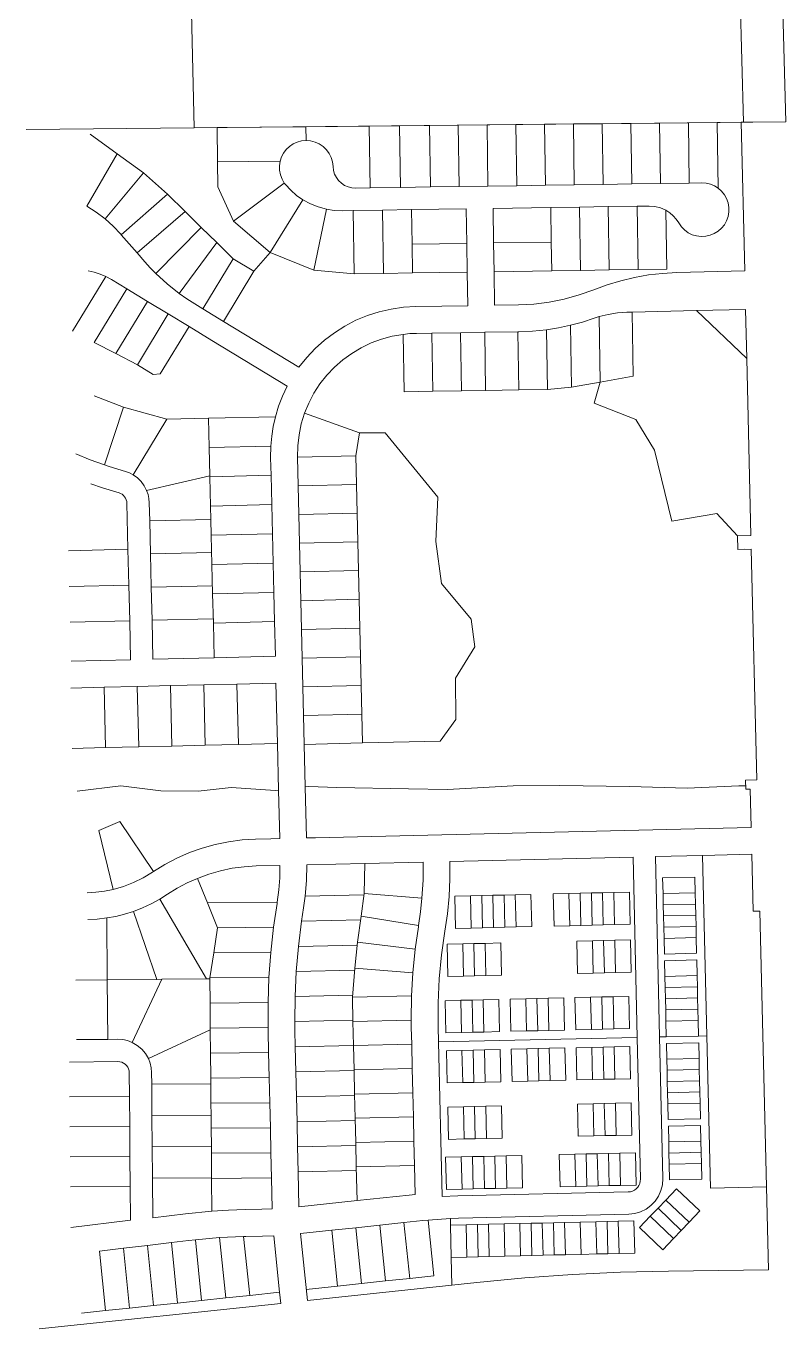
# Model space of a CAD drawing. Header units: feet. Extents: x 865220 to 2841409, y -2240498 to 948907.
# Drawn here: x 2826502 to 2828199, y 941890 to 944802 of the extents above; entities that cross this region are included whole.
import ezdxf

# ---------------------------------------------------------------- set-up
doc = ezdxf.new("R2010")
doc.units = ezdxf.units.FT
doc.header["$LTSCALE"] = 0.015
doc.header["$MEASUREMENT"] = 0
doc.layers.add('Dakota County Parcels', color=7, linetype='Continuous')

msp = doc.modelspace()

# ---------------------------------------------------------------- linework, layer by layer
at = {"layer": 'Dakota County Parcels', "lineweight": 5}
for p, q in [((2826878, 944574.5), (2826843.9, 946003.1)), ((2828199.5, 944587.8), (2828164.6, 945903.6)), ((2828104.5, 944586.9), (2828095.1, 944939)), ((2826878, 944574.5), (2828199.5, 944587.8)), ((2828199.5, 944587.8), (2828099.5, 944586.8)), ((2826502.2, 944570.7), (2826878, 944574.5)), ((2826645.4, 944560.6), (2826706, 944516.5)), ((2826929.1, 944575), (2826878, 944574.5)), ((2827127.1, 944577), (2826929.1, 944575)), ((2826929.8, 944498.5), (2826929.1, 944575)), ((2827268.9, 944578.5), (2827127.1, 944577)), ((2827127.5, 944545.9), (2827127.1, 944577)), ((2827336.1, 944579.1), (2827268.9, 944578.5)), ((2827268.9, 944578.5), (2827271, 944440.2)), ((2827403.4, 944579.8), (2827336.1, 944579.1)), ((2827336.1, 944579.1), (2827338.2, 944441.2)), ((2827467.6, 944580.5), (2827403.4, 944579.8)), ((2827403.4, 944579.8), (2827405.5, 944442.2)), ((2827531.9, 944581.1), (2827467.6, 944580.5)), ((2827467.6, 944580.5), (2827469.7, 944443.2)), ((2827596.1, 944581.8), (2827531.9, 944581.1)), ((2827531.9, 944581.1), (2827533.9, 944444.2)), ((2827660.3, 944582.4), (2827596.1, 944581.8)), ((2827596.1, 944581.8), (2827598.2, 944445.1)), ((2827724.6, 944583.1), (2827660.3, 944582.4)), ((2827660.3, 944582.4), (2827662.4, 944446.1)), ((2827788.8, 944583.7), (2827724.6, 944583.1)), ((2827724.6, 944583.1), (2827726.7, 944447.1)), ((2827853.1, 944584.4), (2827788.8, 944583.7)), ((2827788.8, 944583.7), (2827790.9, 944448.1)), ((2827917.3, 944585), (2827853.1, 944584.4)), ((2827853.1, 944584.4), (2827855.1, 944449.1)), ((2827981.5, 944585.7), (2827917.3, 944585)), ((2827917.3, 944585), (2827919.4, 944450)), ((2828045.8, 944586.3), (2827981.5, 944585.7)), ((2827981.5, 944585.7), (2827983.6, 944451)), ((2828099.5, 944586.8), (2828045.8, 944586.3)), ((2828045.8, 944586.3), (2828048, 944439.6)), ((2828107.4, 944254.5), (2828099.5, 944586.8)), ((2826706, 944516.5), (2826637.9, 944399.2)), ((2826706, 944516.5), (2826764.5, 944473.9)), ((2826764.5, 944473.9), (2826678.9, 944370.7)), ((2826818.4, 944425.8), (2826764.5, 944473.9)), ((2826929.8, 944498.5), (2827069.6, 944499.9)), ((2826930.4, 944442.9), (2826929.8, 944498.5)), ((2826965.5, 944366), (2826930.4, 944442.9)), ((2826965.5, 944366), (2827079, 944451.1)), ((2827079, 944451.1), (2827081.8, 944447.6)), ((2827338.2, 944441.2), (2827405.5, 944442.2)), ((2827405.5, 944442.2), (2827469.7, 944443.2)), ((2827469.7, 944443.2), (2827533.9, 944444.2)), ((2827533.9, 944444.2), (2827598.2, 944445.1)), ((2827598.2, 944445.1), (2827662.4, 944446.1)), ((2827662.4, 944446.1), (2827726.7, 944447.1)), ((2827726.7, 944447.1), (2827790.9, 944448.1)), ((2827790.9, 944448.1), (2827855.1, 944449.1)), ((2827855.1, 944449.1), (2827919.4, 944450)), ((2827919.4, 944450), (2827983.6, 944451)), ((2827983.6, 944451), (2828011.4, 944451.4)), ((2826818.4, 944425.8), (2826714.7, 944335.6)), ((2826857.2, 944387.7), (2826818.4, 944425.8)), ((2827047.2, 944295.6), (2827120.7, 944413.6)), ((2827238.6, 944439.7), (2827271, 944440.2)), ((2827271, 944440.2), (2827338.2, 944441.2)), ((2826857.2, 944387.7), (2826750.2, 944294.7)), ((2826893.5, 944352), (2826857.2, 944387.7)), ((2827144.7, 944256.4), (2827173.1, 944392.6)), ((2827208.6, 944389.2), (2827232.8, 944389.6)), ((2827232.8, 944389.6), (2827298, 944390.6)), ((2827234.9, 944248.3), (2827232.8, 944389.6)), ((2827298, 944390.6), (2827363.2, 944391.6)), ((2827300.2, 944249.2), (2827298, 944390.6)), ((2827363.2, 944391.6), (2827485.2, 944393.4)), ((2827364.4, 944314.3), (2827363.2, 944391.6)), ((2827486.5, 944316.2), (2827485.2, 944393.4)), ((2827674.3, 944396.3), (2827545.2, 944394.3)), ((2827546.4, 944317.1), (2827545.2, 944394.3)), ((2827738.5, 944397.3), (2827674.3, 944396.3)), ((2827675.4, 944319.1), (2827674.3, 944396.3)), ((2827802.7, 944398.3), (2827738.5, 944397.3)), ((2827738.5, 944397.3), (2827740.7, 944255.8)), ((2827866.9, 944399.2), (2827802.7, 944398.3)), ((2827802.7, 944398.3), (2827804.9, 944256.8)), ((2827893.8, 944399.6), (2827866.9, 944399.2)), ((2827866.9, 944399.2), (2827869.2, 944257.8)), ((2827931.3, 944390.2), (2827933.4, 944258.7)), ((2827047.2, 944295.6), (2826965.5, 944366)), ((2826714.7, 944335.6), (2826713.8, 944336.5)), ((2826750.2, 944294.7), (2826714.7, 944335.6)), ((2826893.5, 944352), (2826791.8, 944249)), ((2826927.9, 944318.3), (2826893.5, 944352)), ((2826927.9, 944318.3), (2826843.9, 944204.4)), ((2826964.9, 944282), (2826927.9, 944318.3)), ((2827364.4, 944314.3), (2827486.5, 944316.2)), ((2827365.4, 944250.2), (2827364.4, 944314.3)), ((2827487.5, 944252), (2827486.5, 944316.2)), ((2827675.4, 944319.1), (2827546.4, 944317.1)), ((2827547.5, 944252.9), (2827546.4, 944317.1)), ((2827676.4, 944254.8), (2827675.4, 944319.1)), ((2826767.2, 944275.2), (2826750.2, 944294.7)), ((2826964.9, 944282), (2826896.9, 944170)), ((2827011.2, 944253.9), (2826964.9, 944282)), ((2827047.2, 944295.6), (2827011.2, 944253.9)), ((2827144.7, 944256.4), (2827047.2, 944295.6)), ((2826605.9, 944119.7), (2826680.3, 944242.2)), ((2826693.1, 944235.3), (2826680.3, 944242.2)), ((2827011.2, 944253.9), (2826943.2, 944141.9)), ((2827234.9, 944248.3), (2827144.7, 944256.4)), ((2827300.2, 944249.2), (2827234.9, 944248.3)), ((2827365.4, 944250.2), (2827300.2, 944249.2)), ((2827487.5, 944252), (2827365.4, 944250.2)), ((2827488.7, 944176.8), (2827487.5, 944252)), ((2827676.4, 944254.8), (2827547.5, 944252.9)), ((2827548.6, 944177.8), (2827547.5, 944252.9)), ((2827740.7, 944255.8), (2827676.4, 944254.8)), ((2827804.9, 944256.8), (2827740.7, 944255.8)), ((2827869.2, 944257.8), (2827804.9, 944256.8)), ((2827933.4, 944258.7), (2827869.2, 944257.8)), ((2827955.8, 944250.9), (2828107.4, 944254.5)), ((2826654.3, 944094.9), (2826727, 944214.7)), ((2826727, 944214.7), (2826693.1, 944235.3)), ((2826773.4, 944186.5), (2826727, 944214.7)), ((2826702.7, 944070.1), (2826773.4, 944186.5)), ((2826819.8, 944158.4), (2826773.4, 944186.5)), ((2826896.9, 944170), (2826879.1, 944180.8)), ((2826750.7, 944044.6), (2826819.8, 944158.4)), ((2826866.1, 944130.2), (2826819.8, 944158.4)), ((2826943.2, 944141.9), (2826896.9, 944170)), ((2827488.7, 944176.8), (2827373.1, 944175)), ((2827601.8, 944178.6), (2827548.6, 944177.8)), ((2827782, 944152.4), (2827771.1, 944148.9)), ((2827784.3, 944006.3), (2827782, 944152.4)), ((2827855.8, 944162.6), (2827844.1, 944162.3)), ((2827999.5, 944166), (2827855.8, 944162.6)), ((2827855.8, 944162.6), (2827858.1, 944019.3)), ((2828109.4, 944168.6), (2827999.5, 944166)), ((2828112, 944058.6), (2827999.5, 944166)), ((2828112, 944058.6), (2828109.4, 944168.6)), ((2826801.9, 944024.3), (2826866.1, 944130.2)), ((2826917.3, 944099.2), (2826866.1, 944130.2)), ((2827111.8, 944039.6), (2826943.2, 944141.9)), ((2827666.6, 943989.6), (2827664.5, 944123.2)), ((2827720.5, 943995.1), (2827718.3, 944133.2)), ((2826654.3, 944094.9), (2826702.7, 944070.1)), ((2827085.5, 943997.1), (2826917.3, 944099.2)), ((2827346.4, 943984.6), (2827344.4, 944112.9)), ((2827408.5, 944115.5), (2827374.1, 944115)), ((2827472.6, 944116.6), (2827408.5, 944115.5)), ((2827410.5, 943985.6), (2827408.5, 944115.5)), ((2827526.6, 944117.4), (2827472.6, 944116.6)), ((2827474.6, 943986.6), (2827472.6, 944116.6)), ((2827600.5, 944118.6), (2827526.6, 944117.4)), ((2827528.6, 943987.4), (2827526.6, 944117.4)), ((2827602.8, 944118.6), (2827600.5, 944118.6)), ((2827602.6, 943988.6), (2827600.5, 944118.6)), ((2826702.7, 944070.1), (2826750.7, 944044.6)), ((2826750.7, 944044.6), (2826785.8, 944023.3)), ((2828121.4, 943663.1), (2828112, 944058.6)), ((2826801.9, 944024.3), (2826785.8, 944023.3)), ((2827784.3, 944006.3), (2827720.5, 943995.1)), ((2827784.3, 944006.3), (2827771.5, 943958.9)), ((2827858.1, 944019.3), (2827784.3, 944006.3)), ((2827410.5, 943985.6), (2827346.4, 943984.6)), ((2827474.6, 943986.6), (2827410.5, 943985.6)), ((2827528.6, 943987.4), (2827474.6, 943986.6)), ((2827602.6, 943988.6), (2827528.6, 943987.4)), ((2827666.6, 943989.6), (2827602.6, 943988.6)), ((2827720.5, 943995.1), (2827666.6, 943989.6)), ((2826654.2, 943975.4), (2826719.5, 943950.1)), ((2826719.5, 943950.1), (2826677.2, 943821.3)), ((2826719.5, 943950.1), (2826816.3, 943923)), ((2827771.5, 943958.9), (2827864.2, 943922.9)), ((2826816.3, 943923), (2826741.2, 943799)), ((2826816.3, 943923), (2826909.6, 943925.3)), ((2826909.6, 943925.3), (2827059.2, 943928.8)), ((2826909.6, 943925.3), (2826911.2, 943859.9)), ((2827246.6, 943892.6), (2827124.4, 943936.6)), ((2827864.2, 943922.9), (2827905.8, 943853.8)), ((2827238.4, 943841.7), (2827246.6, 943892.6)), ((2827304.2, 943892.9), (2827246.6, 943892.6)), ((2827421.6, 943749.2), (2827304.2, 943892.9)), ((2826911.2, 943859.9), (2827048.9, 943863.2)), ((2826911.2, 943859.9), (2826912.7, 943796.5)), ((2827048.9, 943863.2), (2827048.5, 943837.2)), ((2827048.5, 943837.2), (2827049.4, 943797.8)), ((2827108.5, 943838.7), (2827238.4, 943841.7)), ((2827108.5, 943838.7), (2827110, 943774.5)), ((2827239.9, 943777.6), (2827238.4, 943841.7)), ((2827905.8, 943853.8), (2827944.3, 943695)), ((2826677.2, 943821.3), (2826687.9, 943817.9)), ((2826724.6, 943806.5), (2826687.9, 943817.9)), ((2826646.6, 943778.9), (2826673.1, 943770.1)), ((2826912.7, 943796.5), (2826771.5, 943763.9)), ((2826912.7, 943794.5), (2827049.4, 943797.8)), ((2826912.7, 943796.5), (2826912.7, 943794.5)), ((2826912.7, 943794.5), (2826914.3, 943729.1)), ((2827049.4, 943797.8), (2827051, 943732.4)), ((2827239.9, 943777.6), (2827110, 943774.5)), ((2827110, 943774.5), (2827111.5, 943710.3)), ((2827241.4, 943713.4), (2827239.9, 943777.6)), ((2826709.8, 943758.8), (2826673.1, 943770.1)), ((2827417.4, 943649.9), (2827421.6, 943749.2)), ((2826729.8, 943632.6), (2826727.4, 943735.5)), ((2826778.3, 943696.1), (2826777.3, 943736.7)), ((2826914.3, 943729.1), (2827051, 943732.4)), ((2826914.3, 943729.1), (2826915, 943699.4)), ((2827051, 943732.4), (2827052.5, 943667)), ((2826915, 943699.4), (2826778.3, 943696.1)), ((2826780.1, 943622.1), (2826778.3, 943696.1)), ((2826915, 943699.4), (2826915.8, 943663.8)), ((2827241.4, 943713.4), (2827111.5, 943710.3)), ((2827111.5, 943710.3), (2827113, 943646.1)), ((2827243, 943649.2), (2827241.4, 943713.4)), ((2827944.3, 943695), (2828045.2, 943712.4)), ((2828045.2, 943712.4), (2828091.4, 943662.3)), ((2826915.8, 943663.8), (2827052.5, 943667)), ((2826915.8, 943663.8), (2826917.4, 943598.4)), ((2827052.5, 943667), (2827054.1, 943601.6)), ((2828091.4, 943662.3), (2828121.4, 943663.1)), ((2828092.1, 943632.3), (2828091.4, 943662.3)), ((2826729.8, 943632.6), (2826596.8, 943629.4)), ((2826731.7, 943552.6), (2826729.8, 943632.6)), ((2827113, 943646.1), (2827243, 943649.2)), ((2827113, 943646.1), (2827114.5, 943581.9)), ((2827244.5, 943584.9), (2827243, 943649.2)), ((2827417.4, 943649.9), (2827429.9, 943556)), ((2828092.1, 943632.3), (2828122.1, 943633.1)), ((2828105.9, 943632.7), (2828092.1, 943632.3)), ((2828134.4, 943116.9), (2828122.1, 943633.1)), ((2826916.8, 943625.3), (2826780.1, 943622.1)), ((2826781.8, 943548), (2826780.1, 943622.1)), ((2827054.1, 943601.6), (2826917.4, 943598.4)), ((2826917.4, 943598.4), (2826918.9, 943533)), ((2827054.1, 943601.6), (2827055.6, 943536.3)), ((2827244.5, 943584.9), (2827114.5, 943581.9)), ((2827114.5, 943581.9), (2827116.1, 943517.6)), ((2827246, 943520.7), (2827244.5, 943584.9)), ((2826731.7, 943552.6), (2826598.7, 943549.4)), ((2826733.6, 943472.6), (2826731.7, 943552.6)), ((2826918.5, 943551.2), (2826781.8, 943548)), ((2826783.6, 943473.9), (2826781.8, 943548)), ((2827429.9, 943556), (2827496.5, 943476.7)), ((2827055.6, 943536.3), (2826918.9, 943533)), ((2826918.9, 943533), (2826920.5, 943467.6)), ((2827055.6, 943536.3), (2827057.2, 943470.9)), ((2827246, 943520.7), (2827116.1, 943517.6)), ((2827116.1, 943517.6), (2827117.6, 943453.4)), ((2827247.5, 943456.5), (2827246, 943520.7)), ((2826733.6, 943472.6), (2826600.6, 943469.5)), ((2826735.7, 943385.7), (2826733.6, 943472.6)), ((2826920.3, 943477.2), (2826783.6, 943473.9)), ((2826785.6, 943386.9), (2826783.6, 943473.9)), ((2827057.2, 943470.9), (2826920.5, 943467.6)), ((2826920.5, 943467.6), (2826922.3, 943390.1)), ((2827057.2, 943470.9), (2827059, 943393.3)), ((2827247.5, 943456.5), (2827117.6, 943453.4)), ((2827117.6, 943453.4), (2827119.1, 943389.2)), ((2827249.1, 943392.3), (2827247.5, 943456.5)), ((2827496.5, 943476.7), (2827504.6, 943414.4)), ((2827504.6, 943414.4), (2827461.1, 943344.5)), ((2826735.7, 943385.7), (2826602.7, 943382.5)), ((2826922.3, 943390.1), (2826785.6, 943386.9)), ((2827059, 943393.3), (2826922.3, 943390.1)), ((2827249.1, 943392.3), (2827119.1, 943389.2)), ((2827119.1, 943389.2), (2827120.6, 943325)), ((2827250.6, 943328), (2827249.1, 943392.3)), ((2827461.1, 943344.5), (2827462.3, 943251.9)), ((2826676.3, 943324.3), (2826602.1, 943322.5)), ((2826750.6, 943326), (2826676.3, 943324.3)), ((2826679.5, 943189.3), (2826676.3, 943324.3)), ((2826824.8, 943327.8), (2826750.6, 943326)), ((2826753.8, 943191.1), (2826750.6, 943326)), ((2826899, 943329.5), (2826824.8, 943327.8)), ((2826828, 943192.8), (2826824.8, 943327.8)), ((2826973.2, 943331.3), (2826899, 943329.5)), ((2826902.2, 943194.6), (2826899, 943329.5)), ((2827060.4, 943333.4), (2826973.2, 943331.3)), ((2826976.4, 943196.4), (2826973.2, 943331.3)), ((2827060.4, 943333.4), (2827063.6, 943198.4)), ((2827250.6, 943328), (2827120.6, 943325)), ((2827120.6, 943325), (2827122.2, 943260.7)), ((2827252.1, 943263.8), (2827250.6, 943328)), ((2827252.1, 943263.8), (2827122.2, 943260.7)), ((2827122.2, 943260.7), (2827123.7, 943196.5)), ((2827253.6, 943199.6), (2827252.1, 943263.8)), ((2827462.3, 943251.9), (2827427.3, 943203.7)), ((2826679.5, 943189.3), (2826753.8, 943191.1)), ((2826753.8, 943191.1), (2826828, 943192.8)), ((2826828, 943192.8), (2826902.2, 943194.6)), ((2826902.2, 943194.6), (2826976.4, 943196.4)), ((2826976.4, 943196.4), (2827063.6, 943198.4)), ((2827063.6, 943198.4), (2827066.1, 943094)), ((2827253.6, 943199.6), (2827123.7, 943196.5)), ((2827123.7, 943196.5), (2827125.9, 943101.5)), ((2827427.3, 943203.7), (2827253.6, 943199.6)), ((2826605.3, 943187.5), (2826679.5, 943189.3)), ((2826616.6, 943091.7), (2826713.6, 943104.1)), ((2826713.6, 943104.1), (2826802.9, 943092.8)), ((2827590.5, 943104), (2827443.8, 943095.4)), ((2827694.6, 943104.9), (2827590.5, 943104)), ((2827850.4, 943102.5), (2827694.6, 943104.9)), ((2828094.4, 943104.1), (2827978.8, 943098.9)), ((2828109.7, 943103.8), (2828094.4, 943104.1)), ((2828109.4, 943116.3), (2828134.4, 943116.9)), ((2828109.9, 943096.3), (2828109.4, 943116.3)), ((2826802.9, 943092.8), (2826886.4, 943091.7)), ((2826886.4, 943091.7), (2826960.3, 943100.1)), ((2826960.3, 943100.1), (2827059.3, 943093.1)), ((2827059.3, 943093.1), (2827066.1, 943094)), ((2827068.7, 942986), (2827066.1, 943094)), ((2827133.7, 943102.5), (2827125.9, 943101.5)), ((2827125.9, 943101.5), (2827128.7, 942987.4)), ((2827196.3, 943100.3), (2827133.7, 943102.5)), ((2827356.4, 943097), (2827196.3, 943100.3)), ((2827443.8, 943095.4), (2827356.4, 943097)), ((2827978.8, 943098.9), (2827850.4, 943102.5)), ((2828109.9, 943096.3), (2828119.8, 943096.6)), ((2828121.9, 943011), (2828119.8, 943096.6)), ((2826665, 943004), (2826711.9, 943024.4)), ((2826711.9, 943024.4), (2826786.5, 942912.5)), ((2826665, 943004), (2826696.6, 942872.4)), ((2827259.1, 942930.5), (2827129.1, 942927.4)), ((2827257, 942863.4), (2827259.1, 942930.5)), ((2827389, 942933.6), (2827259.1, 942930.5)), ((2827858, 942944.7), (2827449, 942935)), ((2827858, 942944.7), (2827867.3, 942541.6)), ((2828013.4, 942948.4), (2827908, 942945.9)), ((2827908, 942945.9), (2827917.3, 942542.7)), ((2828123.3, 942951), (2828013.4, 942948.4)), ((2828023, 942545.1), (2828013.4, 942948.4)), ((2828123.3, 942951), (2828126.3, 942823.5)), ((2826786.5, 942912.5), (2826784.6, 942911.2)), ((2827069.2, 942926), (2827016.4, 942924.7)), ((2827996.1, 942899.6), (2827924.1, 942897.9)), ((2827996.9, 942864.6), (2827996.1, 942899.6)), ((2826907.2, 942842.4), (2826884.8, 942897.1)), ((2827924.1, 942897.9), (2827924.9, 942862.9)), ((2826800.6, 942850.4), (2826818.1, 942861.5)), ((2826905.2, 942672.4), (2826800.6, 942850.4)), ((2827063.4, 942843.9), (2826907.2, 942842.4)), ((2826930.1, 942786.7), (2826907.2, 942842.4)), ((2827062.9, 942841), (2827055.1, 942787.8)), ((2827062.9, 942841), (2827063.4, 942843.9)), ((2827122.1, 942831.2), (2827125.8, 942857.4)), ((2827256.6, 942860.4), (2827125.8, 942857.4)), ((2827250.7, 942812.3), (2827257, 942863.4)), ((2827257, 942863.4), (2827386.5, 942852.7)), ((2827494.9, 942858), (2827459.9, 942857.2)), ((2827459.9, 942857.2), (2827461.6, 942785.2)), ((2827519.9, 942858.6), (2827494.9, 942858)), ((2827494.9, 942858), (2827496.6, 942786.1)), ((2827544.9, 942859.2), (2827519.9, 942858.6)), ((2827521.6, 942786.7), (2827519.9, 942858.6)), ((2827569.9, 942859.8), (2827544.9, 942859.2)), ((2827544.9, 942859.2), (2827546.6, 942787.3)), ((2827594.9, 942860.4), (2827569.9, 942859.8)), ((2827571.6, 942787.9), (2827569.9, 942859.8)), ((2827629.9, 942861.3), (2827594.9, 942860.4)), ((2827594.9, 942860.4), (2827596.6, 942788.4)), ((2827631.6, 942789.3), (2827629.9, 942861.3)), ((2827714.8, 942863.3), (2827679.8, 942862.4)), ((2827679.8, 942862.4), (2827681.6, 942790.5)), ((2827739.8, 942863.9), (2827714.8, 942863.3)), ((2827716.5, 942791.3), (2827714.8, 942863.3)), ((2827764.8, 942864.5), (2827739.8, 942863.9)), ((2827741.5, 942791.9), (2827739.8, 942863.9)), ((2827789.8, 942865), (2827764.8, 942864.5)), ((2827764.8, 942864.5), (2827766.5, 942792.5)), ((2827814.8, 942865.6), (2827789.8, 942865)), ((2827791.5, 942793.1), (2827789.8, 942865)), ((2827849.8, 942866.5), (2827814.8, 942865.6)), ((2827814.8, 942865.6), (2827816.5, 942793.7)), ((2827851.5, 942794.5), (2827849.8, 942866.5)), ((2827924.9, 942862.9), (2827996.9, 942864.6)), ((2827924.9, 942862.9), (2827925.5, 942838)), ((2827997.5, 942839.6), (2827996.9, 942864.6)), ((2826794.6, 942671.4), (2826741.8, 942823.2)), ((2827122.1, 942831.2), (2827117.5, 942801.2)), ((2827242.4, 942754.8), (2827250.7, 942812.3)), ((2827250.7, 942812.3), (2827379.1, 942791.6)), ((2827997.5, 942839.6), (2827925.5, 942838)), ((2827925.5, 942838), (2827926.1, 942813)), ((2827926.1, 942813), (2827998, 942814.6)), ((2827926.1, 942813), (2827926.6, 942788)), ((2827998, 942814.6), (2827997.5, 942839.6)), ((2827998.6, 942789.6), (2827998, 942814.6)), ((2828126.3, 942823.5), (2828141.3, 942823.9)), ((2828155.9, 942207.7), (2828141.3, 942823.9)), ((2826683.6, 942670.4), (2826682.3, 942808.6)), ((2826921.5, 942730.6), (2826930.1, 942786.7)), ((2827055.1, 942787.8), (2826930.1, 942786.7)), ((2827055.1, 942787.8), (2827048.9, 942731.7)), ((2827117.5, 942801.2), (2827110.5, 942745)), ((2827249.6, 942804.2), (2827117.5, 942801.2)), ((2827378.6, 942788.8), (2827371.4, 942738.9)), ((2827378.6, 942788.8), (2827379.1, 942791.6)), ((2827461.6, 942785.2), (2827496.6, 942786.1)), ((2827496.6, 942786.1), (2827521.6, 942786.7)), ((2827521.6, 942786.7), (2827546.6, 942787.3)), ((2827546.6, 942787.3), (2827571.6, 942787.9)), ((2827571.6, 942787.9), (2827596.6, 942788.4)), ((2827596.6, 942788.4), (2827631.6, 942789.3)), ((2827681.6, 942790.5), (2827716.5, 942791.3)), ((2827716.5, 942791.3), (2827741.5, 942791.9)), ((2827741.5, 942791.9), (2827766.5, 942792.5)), ((2827766.5, 942792.5), (2827791.5, 942793.1)), ((2827791.5, 942793.1), (2827816.5, 942793.7)), ((2827816.5, 942793.7), (2827851.5, 942794.5)), ((2827998.6, 942789.6), (2827926.6, 942788)), ((2827926.6, 942788), (2827927.2, 942763)), ((2827999.2, 942764.6), (2827998.6, 942789.6)), ((2827236.5, 942696.3), (2827242.4, 942754.8)), ((2827242.4, 942754.8), (2827371.4, 942738.9)), ((2827732.3, 942756.6), (2827767.3, 942757.5)), ((2827734, 942684.7), (2827732.3, 942756.6)), ((2827767.3, 942757.5), (2827792.2, 942758.1)), ((2827767.3, 942757.5), (2827769, 942685.5)), ((2827792.2, 942758.1), (2827817.2, 942758.7)), ((2827794, 942686.1), (2827792.2, 942758.1)), ((2827817.2, 942758.7), (2827852.2, 942759.5)), ((2827817.2, 942758.7), (2827818.9, 942686.7)), ((2827852.2, 942759.5), (2827853.9, 942687.5)), ((2827999.2, 942764.6), (2827927.2, 942763)), ((2827927.2, 942763), (2827928, 942728)), ((2828000, 942729.6), (2827999.2, 942764.6)), ((2826912.9, 942674.5), (2826921.5, 942730.6)), ((2827048.9, 942731.7), (2826921.5, 942730.6)), ((2827048.9, 942731.7), (2827044.7, 942675.7)), ((2827110.5, 942745), (2827105.7, 942688.9)), ((2827241.7, 942748.1), (2827110.5, 942745)), ((2827371.4, 942738.9), (2827366.1, 942686.1)), ((2827442.4, 942749.8), (2827477.4, 942750.6)), ((2827444.1, 942677.8), (2827442.4, 942749.8)), ((2827477.4, 942750.6), (2827502.4, 942751.2)), ((2827479.1, 942678.7), (2827477.4, 942750.6)), ((2827502.4, 942751.2), (2827527.3, 942751.8)), ((2827502.4, 942751.2), (2827504.1, 942679.3)), ((2827527.3, 942751.8), (2827562.3, 942752.7)), ((2827529.1, 942679.9), (2827527.3, 942751.8)), ((2827562.3, 942752.7), (2827564, 942680.7)), ((2827928, 942728), (2828000, 942729.6)), ((2827231.1, 942631.5), (2827236.5, 942696.3)), ((2827236.5, 942696.3), (2827366.1, 942686.1)), ((2827928.4, 942713), (2828000.3, 942714.7)), ((2827928.4, 942713), (2827929.2, 942678)), ((2828001.1, 942679.7), (2828000.3, 942714.7)), ((2826683.6, 942670.4), (2826613.6, 942669.8)), ((2826794.6, 942671.4), (2826683.6, 942670.4)), ((2826684.8, 942537.3), (2826683.6, 942670.4)), ((2826805.3, 942671.5), (2826739.3, 942530.5)), ((2826805.3, 942671.5), (2826794.6, 942671.4)), ((2826905.2, 942672.4), (2826805.3, 942671.5)), ((2826912.6, 942672.5), (2826905.2, 942672.4)), ((2826912.6, 942672.5), (2826912.9, 942674.5)), ((2826912.6, 942672.5), (2826913.1, 942618.5)), ((2827044.7, 942675.7), (2826912.9, 942674.5)), ((2827044.7, 942675.7), (2827042.7, 942619.7)), ((2827105.7, 942688.9), (2827103, 942632.9)), ((2827236.1, 942691.9), (2827105.7, 942688.9)), ((2827366.1, 942686.1), (2827363.2, 942634.6)), ((2827479.1, 942678.7), (2827444.1, 942677.8)), ((2827504.1, 942679.3), (2827479.1, 942678.7)), ((2827529.1, 942679.9), (2827504.1, 942679.3)), ((2827564, 942680.7), (2827529.1, 942679.9)), ((2827769, 942685.5), (2827734, 942684.7)), ((2827794, 942686.1), (2827769, 942685.5)), ((2827818.9, 942686.7), (2827794, 942686.1)), ((2827853.9, 942687.5), (2827818.9, 942686.7)), ((2827929.2, 942678), (2828001.1, 942679.7)), ((2827929.2, 942678), (2827929.7, 942653)), ((2828001.7, 942654.7), (2828001.1, 942679.7)), ((2828001.7, 942654.7), (2827929.7, 942653)), ((2827929.7, 942653), (2827930.3, 942628)), ((2828002.3, 942629.7), (2828001.7, 942654.7)), ((2827042.7, 942619.7), (2826913.1, 942618.5)), ((2826913.1, 942618.5), (2826913.6, 942562.5)), ((2827042.7, 942619.7), (2827042.7, 942563.7)), ((2827103, 942632.9), (2827102.5, 942576.8)), ((2827231.5, 942635.8), (2827103, 942632.9)), ((2827363.2, 942634.6), (2827231.1, 942631.5)), ((2827231.1, 942631.5), (2827232.4, 942577.4)), ((2827363.2, 942634.6), (2827362.4, 942580.4)), ((2827473.3, 942624.5), (2827438.4, 942623.7)), ((2827438.4, 942623.7), (2827440, 942551.7)), ((2827498.3, 942625.1), (2827473.3, 942624.5)), ((2827475, 942552.6), (2827473.3, 942624.5)), ((2827523.3, 942625.7), (2827498.3, 942625.1)), ((2827498.3, 942625.1), (2827500, 942553.2)), ((2827558.3, 942626.5), (2827523.3, 942625.7)), ((2827525, 942553.7), (2827523.3, 942625.7)), ((2827560, 942554.6), (2827558.3, 942626.5)), ((2827583.3, 942627.1), (2827618.3, 942628)), ((2827585, 942555.2), (2827583.3, 942627.1)), ((2827618.3, 942628), (2827643.3, 942628.5)), ((2827620, 942556), (2827618.3, 942628)), ((2827643.3, 942628.5), (2827668.3, 942629.1)), ((2827643.3, 942628.5), (2827645, 942556.6)), ((2827668.3, 942629.1), (2827703.3, 942630)), ((2827670, 942557.2), (2827668.3, 942629.1)), ((2827704.9, 942558), (2827703.3, 942630)), ((2827763.2, 942631.4), (2827728.2, 942630.5)), ((2827729.9, 942558.6), (2827728.2, 942630.5)), ((2827788.2, 942632), (2827763.2, 942631.4)), ((2827764.9, 942559.4), (2827763.2, 942631.4)), ((2827813.2, 942632.5), (2827788.2, 942632)), ((2827788.2, 942632), (2827789.9, 942560)), ((2827848.2, 942633.4), (2827813.2, 942632.5)), ((2827814.9, 942560.6), (2827813.2, 942632.5)), ((2827849.9, 942561.4), (2827848.2, 942633.4)), ((2827930.3, 942628), (2828002.3, 942629.7)), ((2827930.3, 942628), (2827930.9, 942603)), ((2828002.8, 942604.7), (2828002.3, 942629.7)), ((2827232.3, 942579.8), (2827102.5, 942576.8)), ((2827362.4, 942580.4), (2827232.4, 942577.4)), ((2827362.4, 942580.4), (2827362.7, 942563.6)), ((2828002.8, 942604.7), (2827930.9, 942603)), ((2827930.9, 942603), (2827931.4, 942578.1)), ((2828003.4, 942579.7), (2827931.4, 942578.1)), ((2828003.4, 942579.7), (2828002.8, 942604.7)), ((2828004.2, 942544.7), (2828003.4, 942579.7)), ((2826913.7, 942558.9), (2826775.5, 942494.3)), ((2827042.7, 942563.7), (2826913.6, 942562.5)), ((2826913.6, 942562.5), (2826913.7, 942558.9)), ((2826913.7, 942558.9), (2826914.1, 942506.5)), ((2827042.7, 942563.7), (2827042.8, 942556.3)), ((2827042.8, 942556.3), (2827043.9, 942507.7)), ((2827102.5, 942576.8), (2827102.8, 942557.6)), ((2827103.6, 942520.9), (2827102.8, 942557.6)), ((2827232.4, 942577.4), (2827233.6, 942523.3)), ((2827362.7, 942563.6), (2827363.5, 942526.3)), ((2827422.7, 942565), (2827423.4, 942531.4)), ((2827440, 942551.7), (2827475, 942552.6)), ((2827475, 942552.6), (2827500, 942553.2)), ((2827500, 942553.2), (2827525, 942553.7)), ((2827525, 942553.7), (2827560, 942554.6)), ((2827585, 942555.2), (2827620, 942556)), ((2827620, 942556), (2827645, 942556.6)), ((2827645, 942556.6), (2827670, 942557.2)), ((2827670, 942557.2), (2827704.9, 942558)), ((2827729.9, 942558.6), (2827764.9, 942559.4)), ((2827764.9, 942559.4), (2827789.9, 942560)), ((2827789.9, 942560), (2827814.9, 942560.6)), ((2827814.9, 942560.6), (2827849.9, 942561.4)), ((2827931.4, 942578.1), (2827932.2, 942543.1)), ((2826684.8, 942537.3), (2826614.8, 942536.7)), ((2826706.9, 942537.5), (2826684.8, 942537.3)), ((2827233.6, 942523.8), (2827103.6, 942520.9)), ((2827104.9, 942464.9), (2827103.6, 942520.9)), ((2827363.5, 942526.3), (2827233.6, 942523.3)), ((2827233.6, 942523.3), (2827234.8, 942469.2)), ((2827363.5, 942526.3), (2827364.8, 942472.1)), ((2827867.3, 942541.6), (2827423.4, 942531.4)), ((2827423.4, 942531.4), (2827431.4, 942185.8)), ((2827790.9, 942520), (2827815.8, 942520.6)), ((2827815.8, 942520.6), (2827850.8, 942521.4)), ((2827817.5, 942448.6), (2827815.8, 942520.6)), ((2827850.8, 942521.4), (2827852.5, 942449.4)), ((2827867.3, 942541.6), (2827874.5, 942224.9)), ((2827932.2, 942543.1), (2827917.3, 942542.7)), ((2827917.3, 942542.7), (2827924.5, 942226.1)), ((2828004.2, 942544.7), (2827932.2, 942543.1)), ((2827932.6, 942528.1), (2828004.6, 942529.7)), ((2827932.6, 942528.1), (2827933.4, 942493.1)), ((2828023, 942545.1), (2828004.2, 942544.7)), ((2828005.4, 942494.7), (2828004.6, 942529.7)), ((2828031, 942204.7), (2828023, 942545.1)), ((2827043.9, 942507.7), (2826914.1, 942506.5)), ((2826914.1, 942506.5), (2826914.7, 942450.5)), ((2827043.9, 942507.7), (2827045.2, 942451.7)), ((2827441, 942511.8), (2827475.9, 942512.6)), ((2827442.7, 942439.8), (2827441, 942511.8)), ((2827475.9, 942512.6), (2827500.9, 942513.2)), ((2827477.6, 942440.6), (2827475.9, 942512.6)), ((2827500.9, 942513.2), (2827525.9, 942513.8)), ((2827500.9, 942513.2), (2827502.6, 942441.2)), ((2827525.9, 942513.8), (2827560.9, 942514.6)), ((2827527.6, 942441.8), (2827525.9, 942513.8)), ((2827562.6, 942442.6), (2827560.9, 942514.6)), ((2827585.9, 942515.2), (2827620.9, 942516)), ((2827585.9, 942515.2), (2827587.6, 942443.2)), ((2827620.9, 942516), (2827645.9, 942516.6)), ((2827622.6, 942444), (2827620.9, 942516)), ((2827645.9, 942516.6), (2827670.9, 942517.2)), ((2827645.9, 942516.6), (2827647.6, 942444.6)), ((2827670.9, 942517.2), (2827705.9, 942518)), ((2827672.6, 942445.2), (2827670.9, 942517.2)), ((2827705.9, 942518), (2827707.6, 942446)), ((2827730.9, 942518.6), (2827765.9, 942519.4)), ((2827730.9, 942518.6), (2827732.6, 942446.6)), ((2827765.9, 942519.4), (2827790.9, 942520)), ((2827767.6, 942447.4), (2827765.9, 942519.4)), ((2827790.9, 942520), (2827792.5, 942448)), ((2827933.4, 942493.1), (2828005.4, 942494.7)), ((2827933.4, 942493.1), (2827934, 942468.1)), ((2828005.9, 942469.7), (2828005.4, 942494.7)), ((2826707.3, 942487.5), (2826598.8, 942486.6)), ((2826733, 942409.8), (2826732.6, 942462.8)), ((2826782.8, 942436.9), (2826782.5, 942463.2)), ((2827234.9, 942467.9), (2827104.9, 942464.9)), ((2827106.2, 942408.9), (2827104.9, 942464.9)), ((2827364.8, 942472.1), (2827234.8, 942469.2)), ((2827234.8, 942469.2), (2827236.1, 942415)), ((2827364.8, 942472.1), (2827366, 942418)), ((2828005.9, 942469.7), (2827934, 942468.1)), ((2827934, 942468.1), (2827934.5, 942443.1)), ((2828006.5, 942444.8), (2828005.9, 942469.7)), ((2826914.8, 942438.1), (2826782.8, 942436.9)), ((2826783.4, 942366.9), (2826782.8, 942436.9)), ((2827045.2, 942451.7), (2826914.7, 942450.5)), ((2826914.7, 942450.5), (2826914.8, 942438.1)), ((2826914.8, 942438.1), (2826915.2, 942394.6)), ((2827045.2, 942451.7), (2827046.5, 942395.7)), ((2827477.6, 942440.6), (2827442.7, 942439.8)), ((2827502.6, 942441.2), (2827477.6, 942440.6)), ((2827527.6, 942441.8), (2827502.6, 942441.2)), ((2827562.6, 942442.6), (2827527.6, 942441.8)), ((2827622.6, 942444), (2827587.6, 942443.2)), ((2827647.6, 942444.6), (2827622.6, 942444)), ((2827672.6, 942445.2), (2827647.6, 942444.6)), ((2827707.6, 942446), (2827672.6, 942445.2)), ((2827767.6, 942447.4), (2827732.6, 942446.6)), ((2827792.5, 942448), (2827767.6, 942447.4)), ((2827817.5, 942448.6), (2827792.5, 942448)), ((2827852.5, 942449.4), (2827817.5, 942448.6)), ((2827934.5, 942443.1), (2828006.5, 942444.8)), ((2827934.5, 942443.1), (2827935.1, 942418.1)), ((2828007.1, 942419.8), (2828006.5, 942444.8)), ((2826733, 942409.8), (2826599.5, 942408.6)), ((2826733.6, 942342.8), (2826733, 942409.8)), ((2827236.1, 942411.9), (2827106.2, 942408.9)), ((2827107.5, 942352.9), (2827106.2, 942408.9)), ((2827366, 942418), (2827236.1, 942415)), ((2827236.1, 942415), (2827237.3, 942360.9)), ((2827366, 942418), (2827367.3, 942363.9)), ((2828007.1, 942419.8), (2827935.1, 942418.1)), ((2827935.1, 942418.1), (2827935.7, 942393.1)), ((2828007.7, 942394.8), (2828007.1, 942419.8)), ((2827046.5, 942395.7), (2826915.2, 942394.6)), ((2826915.2, 942394.6), (2826915.4, 942368.1)), ((2827046.5, 942395.7), (2827047.8, 942339.8)), ((2827444, 942385.8), (2827478.9, 942386.6)), ((2827445.6, 942313.8), (2827444, 942385.8)), ((2827478.9, 942386.6), (2827503.9, 942387.2)), ((2827480.6, 942314.7), (2827478.9, 942386.6)), ((2827503.9, 942387.2), (2827528.9, 942387.8)), ((2827503.9, 942387.2), (2827505.6, 942315.2)), ((2827528.9, 942387.8), (2827563.9, 942388.6)), ((2827530.6, 942315.8), (2827528.9, 942387.8)), ((2827565.6, 942316.7), (2827563.9, 942388.6)), ((2827733.8, 942392.6), (2827768.8, 942393.5)), ((2827735.5, 942320.7), (2827733.8, 942392.6)), ((2827768.8, 942393.5), (2827793.8, 942394)), ((2827770.5, 942321.5), (2827768.8, 942393.5)), ((2827793.8, 942394), (2827818.8, 942394.6)), ((2827793.8, 942394), (2827795.5, 942322.1)), ((2827818.8, 942394.6), (2827853.8, 942395.5)), ((2827820.5, 942322.7), (2827818.8, 942394.6)), ((2827853.8, 942395.5), (2827855.5, 942323.5)), ((2828007.7, 942394.8), (2827935.7, 942393.1)), ((2827935.7, 942393.1), (2827936.5, 942358.1)), ((2828008.5, 942359.8), (2828007.7, 942394.8)), ((2826915.4, 942368.1), (2826783.4, 942366.9)), ((2826784.1, 942296.9), (2826783.4, 942366.9)), ((2826915.4, 942368.1), (2826915.7, 942338.6)), ((2827237.4, 942355.9), (2827107.5, 942352.9)), ((2827108.8, 942296.9), (2827107.5, 942352.9)), ((2827367.3, 942363.9), (2827237.3, 942360.9)), ((2827237.3, 942360.9), (2827238.6, 942306.8)), ((2827367.3, 942363.9), (2827368.5, 942309.7)), ((2827936.5, 942358.1), (2828008.5, 942359.8)), ((2826733.6, 942342.8), (2826600.1, 942341.6)), ((2826734.3, 942275.8), (2826733.6, 942342.8)), ((2827047.8, 942339.8), (2826915.7, 942338.6)), ((2826915.7, 942338.6), (2826916, 942298.1)), ((2827047.8, 942339.8), (2827049.1, 942283.8)), ((2827565.6, 942316.7), (2827530.6, 942315.8)), ((2827735.5, 942320.7), (2827770.5, 942321.5)), ((2827770.5, 942321.5), (2827795.5, 942322.1)), ((2827795.5, 942322.1), (2827820.5, 942322.7)), ((2827820.5, 942322.7), (2827855.5, 942323.5)), ((2828008.8, 942344.8), (2827936.8, 942343.1)), ((2827936.8, 942343.1), (2827937.6, 942308.2)), ((2828009.6, 942309.8), (2828008.8, 942344.8)), ((2826916, 942298.1), (2826784.1, 942296.9)), ((2826784.7, 942226.9), (2826784.1, 942296.9)), ((2826916, 942298.1), (2826916.2, 942282.6)), ((2827238.7, 942299.9), (2827108.8, 942296.9)), ((2827110, 942241), (2827108.8, 942296.9)), ((2827368.5, 942309.7), (2827238.6, 942306.8)), ((2827238.6, 942306.8), (2827239.8, 942252.6)), ((2827368.5, 942309.7), (2827369.7, 942255.6)), ((2827480.6, 942314.7), (2827445.6, 942313.8)), ((2827505.6, 942315.2), (2827480.6, 942314.7)), ((2827530.6, 942315.8), (2827505.6, 942315.2)), ((2828009.6, 942309.8), (2827937.6, 942308.2)), ((2827937.6, 942308.2), (2827938.2, 942283.2)), ((2828010.2, 942284.8), (2828009.6, 942309.8)), ((2826734.3, 942275.8), (2826600.7, 942274.6)), ((2826734.9, 942208.8), (2826734.3, 942275.8)), ((2827049.1, 942283.8), (2826916.2, 942282.6)), ((2826916.2, 942282.6), (2826916.7, 942228.1)), ((2827049.1, 942283.8), (2827050.3, 942227.8)), ((2827439.3, 942273.7), (2827474.3, 942274.5)), ((2827441, 942201.7), (2827439.3, 942273.7)), ((2827474.3, 942274.5), (2827499.3, 942275.1)), ((2827476, 942202.5), (2827474.3, 942274.5)), ((2827499.3, 942275.1), (2827524.3, 942275.7)), ((2827499.3, 942275.1), (2827501, 942203.1)), ((2827524.3, 942275.7), (2827549.3, 942276.2)), ((2827526, 942203.7), (2827524.3, 942275.7)), ((2827549.3, 942276.2), (2827574.3, 942276.8)), ((2827549.3, 942276.2), (2827551, 942204.3)), ((2827574.3, 942276.8), (2827609.2, 942277.7)), ((2827575.9, 942204.9), (2827574.3, 942276.8)), ((2827609.2, 942277.7), (2827610.9, 942205.7)), ((2827693.2, 942279.7), (2827728.2, 942280.5)), ((2827694.9, 942207.7), (2827693.2, 942279.7)), ((2827728.2, 942280.5), (2827753.2, 942281.1)), ((2827729.9, 942208.5), (2827728.2, 942280.5)), ((2827753.2, 942281.1), (2827778.2, 942281.7)), ((2827753.2, 942281.1), (2827754.9, 942209.1)), ((2827778.2, 942281.7), (2827803.2, 942282.3)), ((2827779.9, 942209.7), (2827778.2, 942281.7)), ((2827803.2, 942282.3), (2827828.2, 942282.9)), ((2827803.2, 942282.3), (2827804.9, 942210.3)), ((2827828.2, 942282.9), (2827863.2, 942283.7)), ((2827829.9, 942210.9), (2827828.2, 942282.9)), ((2827863.2, 942283.7), (2827864.9, 942211.7)), ((2827938.2, 942283.2), (2828010.2, 942284.8)), ((2827938.2, 942283.2), (2827938.8, 942258.2)), ((2828010.7, 942259.8), (2827938.8, 942258.2)), ((2828010.7, 942259.8), (2828010.2, 942284.8)), ((2828011.5, 942224.8), (2828010.7, 942259.8)), ((2827240, 942243.9), (2827110, 942241)), ((2827111.8, 942163.1), (2827110, 942241)), ((2827369.7, 942255.6), (2827239.8, 942252.6)), ((2827239.8, 942252.6), (2827241.5, 942176.9)), ((2827369.7, 942255.6), (2827371.2, 942190.6)), ((2827938.8, 942258.2), (2827939.6, 942223.2)), ((2826734.9, 942208.8), (2826601.3, 942207.6)), ((2826735.6, 942132.8), (2826734.9, 942208.8)), ((2826916.7, 942228.1), (2826784.7, 942226.9)), ((2826785.5, 942138.7), (2826784.7, 942226.9)), ((2826916.7, 942228.1), (2826916.7, 942226.6)), ((2827050.3, 942227.8), (2826916.7, 942226.6)), ((2826916.7, 942226.6), (2826917.4, 942153.1)), ((2827050.3, 942227.8), (2827051.9, 942158.4)), ((2827476, 942202.5), (2827441, 942201.7)), ((2827501, 942203.1), (2827476, 942202.5)), ((2827526, 942203.7), (2827501, 942203.1)), ((2827551, 942204.3), (2827526, 942203.7)), ((2827575.9, 942204.9), (2827551, 942204.3)), ((2827610.9, 942205.7), (2827575.9, 942204.9)), ((2827729.9, 942208.5), (2827694.9, 942207.7)), ((2827754.9, 942209.1), (2827729.9, 942208.5)), ((2827779.9, 942209.7), (2827754.9, 942209.1)), ((2827804.9, 942210.3), (2827779.9, 942209.7)), ((2827829.9, 942210.9), (2827804.9, 942210.3)), ((2827864.9, 942211.7), (2827829.9, 942210.9)), ((2827955.2, 942203.4), (2827931, 942178.1)), ((2828011.5, 942224.8), (2827939.6, 942223.2)), ((2828007.3, 942153.7), (2827955.2, 942203.4)), ((2828031, 942204.7), (2828155.9, 942207.7)), ((2828160.3, 942022.5), (2828155.9, 942207.7)), ((2827111.8, 942163.1), (2827241.5, 942176.9)), ((2827241.5, 942176.9), (2827357.9, 942189.2)), ((2827371.2, 942190.6), (2827357.9, 942189.2)), ((2827466.7, 942187.3), (2827431.4, 942185.8)), ((2827847.2, 942196.3), (2827466.7, 942187.3)), ((2827931, 942178.1), (2827913.8, 942160.1)), ((2827931, 942178.1), (2827983.1, 942128.4)), ((2826785.5, 942138.7), (2826858.2, 942147.3)), ((2826917.4, 942153.1), (2826858.2, 942147.3)), ((2826991.8, 942156.8), (2827028.7, 942157.6)), ((2827028.7, 942157.6), (2827051.9, 942158.4)), ((2827848.4, 942146.3), (2827467.9, 942137.3)), ((2827896.5, 942142), (2827872.3, 942116.7)), ((2827913.8, 942160.1), (2827896.5, 942142)), ((2827896.5, 942142), (2827948.6, 942092.3)), ((2827965.8, 942110.3), (2827913.8, 942160.1)), ((2827983.1, 942128.4), (2828007.3, 942153.7)), ((2826602.2, 942116.9), (2826735.6, 942132.8)), ((2827184.8, 942110.5), (2827238.6, 942116.2)), ((2827238.6, 942116.2), (2827292.5, 942121.9)), ((2827238.6, 942116.2), (2827251.4, 941991.7)), ((2827292.5, 942121.9), (2827346.3, 942127.7)), ((2827292.5, 942121.9), (2827305.2, 941997.4)), ((2827346.3, 942127.7), (2827388.5, 942132.1)), ((2827346.3, 942127.7), (2827359.1, 942003.1)), ((2827400.2, 942133.3), (2827388.5, 942132.1)), ((2827449.9, 942136.7), (2827400.2, 942133.3)), ((2827400.2, 942133.3), (2827412.9, 942008.8)), ((2827467.9, 942137.3), (2827449.9, 942136.7)), ((2827449.9, 942136.7), (2827450.3, 942121.9)), ((2827485.2, 942122.7), (2827450.3, 942121.9)), ((2827450.3, 942121.9), (2827452, 942049.9)), ((2827510.2, 942123.3), (2827485.2, 942122.7)), ((2827485.2, 942122.7), (2827486.9, 942050.7)), ((2827535.2, 942123.9), (2827510.2, 942123.3)), ((2827510.2, 942123.3), (2827511.9, 942051.3)), ((2827570.2, 942124.7), (2827535.2, 942123.9)), ((2827535.2, 942123.9), (2827536.9, 942051.9)), ((2827605.2, 942125.5), (2827570.2, 942124.7)), ((2827570.2, 942124.7), (2827571.9, 942052.7)), ((2827630.2, 942126.1), (2827605.2, 942125.5)), ((2827606.9, 942053.6), (2827605.2, 942125.5)), ((2827655.2, 942126.7), (2827630.2, 942126.1)), ((2827631.9, 942054.2), (2827630.2, 942126.1)), ((2827680.2, 942127.3), (2827655.2, 942126.7)), ((2827655.2, 942126.7), (2827656.9, 942054.8)), ((2827705.2, 942127.9), (2827680.2, 942127.3)), ((2827681.9, 942055.4), (2827680.2, 942127.3)), ((2827740.1, 942128.7), (2827705.2, 942127.9)), ((2827705.2, 942127.9), (2827706.9, 942055.9)), ((2827775.1, 942129.6), (2827740.1, 942128.7)), ((2827741.8, 942056.8), (2827740.1, 942128.7)), ((2827800.1, 942130.2), (2827775.1, 942129.6)), ((2827776.8, 942057.6), (2827775.1, 942129.6)), ((2827825.1, 942130.8), (2827800.1, 942130.2)), ((2827800.1, 942130.2), (2827801.8, 942058.2)), ((2827860.1, 942131.6), (2827825.1, 942130.8)), ((2827826.8, 942058.8), (2827825.1, 942130.8)), ((2827861.8, 942059.6), (2827860.1, 942131.6)), ((2827872.3, 942116.7), (2827924.4, 942067)), ((2827965.8, 942110.3), (2827983.1, 942128.4)), ((2826826.8, 942083.2), (2826865.3, 942087.8)), ((2826880.4, 942089.5), (2826865.3, 942087.8)), ((2826934.2, 942094.2), (2826880.4, 942089.5)), ((2826880.4, 942089.5), (2826894.3, 941953.7)), ((2826988.2, 942096.7), (2826934.2, 942094.2)), ((2826934.2, 942094.2), (2826948, 941959.4)), ((2826993.1, 942096.8), (2826988.2, 942096.7)), ((2826988.2, 942096.7), (2827001.7, 941965.1)), ((2826993.1, 942096.8), (2827030, 942097.6)), ((2827030, 942097.6), (2827055.4, 942098.5)), ((2827055.4, 942098.5), (2827068.3, 941972.2)), ((2827115.2, 942103.1), (2827184.8, 942110.5)), ((2827115.2, 942103.1), (2827130.5, 941953.7)), ((2827184.8, 942110.5), (2827197.6, 941985.9)), ((2827924.4, 942067), (2827948.6, 942092.3)), ((2827948.6, 942092.3), (2827965.8, 942110.3)), ((2826665.9, 942064.1), (2826719.5, 942070.4)), ((2826665.9, 942064.1), (2826679.5, 941931)), ((2826719.5, 942070.4), (2826773.1, 942076.8)), ((2826719.5, 942070.4), (2826733.2, 941936.7)), ((2826773.1, 942076.8), (2826826.8, 942083.2)), ((2826773.1, 942076.8), (2826786.9, 941942.3)), ((2826826.8, 942083.2), (2826840.6, 941948)), ((2827631.9, 942054.2), (2827656.9, 942054.8)), ((2827656.9, 942054.8), (2827681.9, 942055.4)), ((2827681.9, 942055.4), (2827706.9, 942055.9)), ((2827706.9, 942055.9), (2827741.8, 942056.8)), ((2827741.8, 942056.8), (2827776.8, 942057.6)), ((2827776.8, 942057.6), (2827801.8, 942058.2)), ((2827801.8, 942058.2), (2827826.8, 942058.8)), ((2827826.8, 942058.8), (2827861.8, 942059.6)), ((2827452, 942049.9), (2827486.9, 942050.7)), ((2827452, 942049.9), (2827453.4, 941988)), ((2827486.9, 942050.7), (2827511.9, 942051.3)), ((2827511.9, 942051.3), (2827536.9, 942051.9)), ((2827536.9, 942051.9), (2827571.9, 942052.7)), ((2827571.9, 942052.7), (2827606.9, 942053.6)), ((2827606.9, 942053.6), (2827631.9, 942054.2)), ((2827251.4, 941991.7), (2827305.2, 941997.4)), ((2827305.2, 941997.4), (2827359.1, 942003.1)), ((2827359.1, 942003.1), (2827412.9, 942008.8)), ((2827937.1, 942019.5), (2828160.3, 942022.5)), ((2827001.7, 941965.1), (2827068.3, 941972.2)), ((2827068.3, 941972.2), (2827070.9, 941947.3)), ((2827128, 941978.5), (2827197.6, 941985.9)), ((2827130.5, 941953.7), (2827509.3, 941993.9)), ((2827197.6, 941985.9), (2827251.4, 941991.7)), ((2826531.2, 941890.1), (2827070.9, 941947.3)), ((2826733.2, 941936.7), (2826786.9, 941942.3)), ((2826786.9, 941942.3), (2826840.6, 941948)), ((2826840.6, 941948), (2826894.3, 941953.7)), ((2826894.3, 941953.7), (2826948, 941959.4)), ((2826948, 941959.4), (2827001.7, 941965.1)), ((2826625.8, 941925.3), (2826679.5, 941931)), ((2826679.5, 941931), (2826733.2, 941936.7))]:
    msp.add_line(p, q, dxfattribs=at)
for points in [[(2827127.5, 944545.9), (2827117.6, 944545), (2827108, 944542.4), (2827098.9, 944538.4), (2827090.6, 944532.8), (2827083.4, 944526), (2827077.4, 944518.1), (2827072.7, 944509.3), (2827069.6, 944499.9)], [(2827187.9, 944487.9), (2827186.7, 944498.1), (2827183.7, 944508), (2827179.1, 944517.2), (2827173, 944525.5), (2827165.6, 944532.6), (2827157.1, 944538.3), (2827147.7, 944542.5), (2827137.7, 944545.1), (2827127.5, 944545.9)], [(2827069.6, 944499.9), (2827068.1, 944489.8), (2827068.3, 944479.6), (2827070.2, 944469.5), (2827073.9, 944460), (2827079, 944451.1)], [(2827187.9, 944487.9), (2827188.9, 944479.4), (2827191.4, 944471.2), (2827195.3, 944463.5), (2827200.4, 944456.5), (2827206.7, 944450.6), (2827213.8, 944445.8), (2827221.7, 944442.4), (2827230.1, 944440.3), (2827238.6, 944439.7)], [(2827081.8, 944447.6), (2827093.5, 944434.9), (2827106.5, 944423.5), (2827120.7, 944413.6)], [(2828048, 944439.6), (2828039.7, 944444.8), (2828030.7, 944448.6), (2828021.1, 944450.8), (2828011.4, 944451.4)], [(2827120.7, 944413.6), (2827137.3, 944404.6), (2827154.8, 944397.5), (2827173.1, 944392.6)], [(2827960.1, 944361.8), (2827965.9, 944353.4), (2827973, 944346.1), (2827981.2, 944340.1), (2827990.3, 944335.6), (2828000, 944332.7), (2828010.1, 944331.5), (2828020.2, 944332), (2828030.1, 944334.2), (2828039.5, 944338), (2828048.1, 944343.3), (2828055.7, 944350.1), (2828062.1, 944358), (2828067, 944366.9), (2828070.4, 944376.4), (2828072.1, 944386.4), (2828072.1, 944396.6), (2828070.3, 944406.6), (2828066.9, 944416.2), (2828062, 944425), (2828055.6, 944432.9), (2828048, 944439.6)], [(2826678.9, 944370.7), (2826659, 944385.8), (2826637.9, 944399.2)], [(2827173.1, 944392.6), (2827190.7, 944389.9), (2827208.6, 944389.2)], [(2827931.3, 944390.2), (2827919.4, 944395.5), (2827906.8, 944398.7), (2827893.8, 944399.6)], [(2827960.1, 944361.8), (2827954.5, 944370.3), (2827947.7, 944378), (2827939.9, 944384.7), (2827931.3, 944390.2)], [(2826713.8, 944336.5), (2826697, 944354.3), (2826678.9, 944370.7)], [(2826767.2, 944275.2), (2826779.2, 944261.8), (2826791.8, 944249)], [(2826680.3, 944242.2), (2826667.7, 944247.6), (2826654.6, 944251.8), (2826641.2, 944254.8)], [(2826791.8, 944249), (2826817, 944225.7), (2826843.9, 944204.4)], [(2827955.8, 944250.9), (2827924.1, 944249.2), (2827892.5, 944245.6), (2827861.3, 944240.2), (2827830.4, 944232.8), (2827800, 944223.6), (2827770.2, 944212.6)], [(2827601.8, 944178.6), (2827636.3, 944180.4), (2827670.6, 944184.8), (2827704.4, 944191.6), (2827737.7, 944200.9), (2827770.2, 944212.6)], [(2826843.9, 944204.4), (2826861.3, 944192.2), (2826879.1, 944180.8)], [(2827373.1, 944175), (2827345.5, 944173.4), (2827318, 944169.5), (2827291, 944163.3), (2827264.6, 944154.8), (2827239, 944144.2), (2827214.4, 944131.4), (2827190.9, 944116.6), (2827168.8, 944099.9), (2827148.1, 944081.4), (2827129.1, 944061.3), (2827111.8, 944039.6)], [(2827844.1, 944162.3), (2827823.2, 944160.8), (2827802.4, 944157.6), (2827782, 944152.4)], [(2827602.8, 944118.6), (2827633.7, 944120), (2827664.5, 944123.2)], [(2827664.5, 944123.2), (2827691.5, 944127.5), (2827718.3, 944133.2)], [(2827718.3, 944133.2), (2827744.9, 944140.4), (2827771.1, 944148.9)], [(2827344.4, 944112.9), (2827320.1, 944108.7), (2827296.2, 944102.2), (2827273, 944093.7), (2827250.7, 944083), (2827229.5, 944070.3), (2827209.5, 944055.8), (2827191, 944039.4), (2827174, 944021.5), (2827158.7, 944002.1), (2827145.3, 943981.3), (2827133.8, 943959.4), (2827124.4, 943936.6)], [(2827374.1, 944115), (2827359.2, 944114.4), (2827344.4, 944112.9)], [(2827085.5, 943997.1), (2827075, 943975), (2827066.3, 943952.2), (2827059.2, 943928.8)], [(2827059.2, 943928.8), (2827054.3, 943907.2), (2827050.8, 943885.3), (2827048.9, 943863.2)], [(2827124.4, 943936.6), (2827117, 943912.8), (2827111.9, 943888.4), (2827109, 943863.6), (2827108.5, 943838.7)], [(2826613.5, 943845.8), (2826645, 943832.7), (2826677.2, 943821.3)], [(2826741.2, 943799), (2826733.1, 943803.3), (2826724.6, 943806.5)], [(2826771.5, 943763.9), (2826766.1, 943774.4), (2826759.2, 943783.9), (2826750.8, 943792.2), (2826741.2, 943799)], [(2826727.4, 943735.5), (2826727, 943739.4), (2826726, 943743.1), (2826724.4, 943746.7), (2826722.3, 943750), (2826719.7, 943752.9), (2826716.7, 943755.4), (2826713.4, 943757.3), (2826709.8, 943758.8)], [(2826777.3, 943736.7), (2826776.5, 943746), (2826774.6, 943755.1), (2826771.5, 943763.9)], [(2827128.7, 942987.4), (2827148.7, 942987.9), (2828121.9, 943011)], [(2827015, 942984.7), (2826984.7, 942982.9), (2826954.6, 942979), (2826924.9, 942972.9), (2826895.6, 942964.8), (2826867, 942954.7), (2826839.2, 942942.5), (2826812.4, 942928.4), (2826786.5, 942912.5)], [(2827015, 942984.7), (2827048.7, 942985.5), (2827068.7, 942986)], [(2827386.5, 942852.7), (2827388.8, 942893.1), (2827389, 942933.6)], [(2827437.8, 942779), (2827443.3, 942817.8), (2827447, 942856.7), (2827448.9, 942895.8), (2827449, 942935)], [(2826696.6, 942872.4), (2826719.8, 942879.1), (2826742.3, 942887.9), (2826764, 942898.6), (2826784.6, 942911.2)], [(2827016.4, 942924.7), (2826989.4, 942923.1), (2826962.6, 942919.5), (2826936.2, 942913.9), (2826910.2, 942906.5), (2826884.8, 942897.1)], [(2827063.4, 942843.9), (2827066.9, 942871.1), (2827068.8, 942898.5), (2827069.2, 942926)], [(2827125.8, 942857.4), (2827128.6, 942892.3), (2827129.1, 942927.4)], [(2826638.8, 942865), (2826658.2, 942866.1), (2826677.6, 942868.6), (2826696.6, 942872.4)], [(2826884.8, 942897.1), (2826861.8, 942886.8), (2826839.5, 942874.9), (2826818.1, 942861.5)], [(2826741.8, 942823.2), (2826762, 942831), (2826781.6, 942840.1), (2826800.6, 942850.4)], [(2827379.1, 942791.6), (2827383.4, 942822.1), (2827386.5, 942852.7)], [(2826682.3, 942808.6), (2826702.4, 942812.2), (2826722.3, 942817.1), (2826741.8, 942823.2)], [(2826640, 942805), (2826661.2, 942806.1), (2826682.3, 942808.6)], [(2827437.8, 942779), (2827430.3, 942725.8), (2827425.2, 942672.3), (2827422.7, 942618.7), (2827422.7, 942565)], [(2826739.3, 942530.5), (2826728.9, 942534.4), (2826718, 942536.8), (2826706.9, 942537.5)], [(2826775.5, 942494.3), (2826769, 942505.6), (2826760.6, 942515.6), (2826750.6, 942523.9), (2826739.3, 942530.5)], [(2826782.5, 942463.2), (2826781.7, 942473.9), (2826779.3, 942484.3), (2826775.5, 942494.3)], [(2826732.6, 942462.8), (2826732.1, 942467.1), (2826731, 942471.3), (2826729.1, 942475.2), (2826726.6, 942478.8), (2826723.5, 942481.8), (2826719.9, 942484.3), (2826715.9, 942486.1), (2826711.7, 942487.2), (2826707.3, 942487.5)], [(2827847.2, 942196.3), (2827852, 942196.8), (2827856.7, 942198.2), (2827861.1, 942200.4), (2827865, 942203.3), (2827868.4, 942206.8), (2827871.1, 942210.9), (2827873.1, 942215.3), (2827874.2, 942220.1), (2827874.5, 942224.9)], [(2827848.4, 942146.3), (2827861.9, 942147.8), (2827874.9, 942151.6), (2827887.1, 942157.7), (2827898, 942165.7), (2827907.4, 942175.6), (2827915, 942186.9), (2827920.4, 942199.3), (2827923.6, 942212.5), (2827924.5, 942226.1)], [(2826991.8, 942156.8), (2826954.5, 942155.4), (2826917.4, 942153.1)], [(2827937.1, 942019.5), (2827829.9, 942016.8), (2827722.9, 942011.6), (2827616, 942004), (2827509.3, 941993.9)]]:
    msp.add_lwpolyline(points, dxfattribs=at)

doc.saveas('drawing.dxf')
